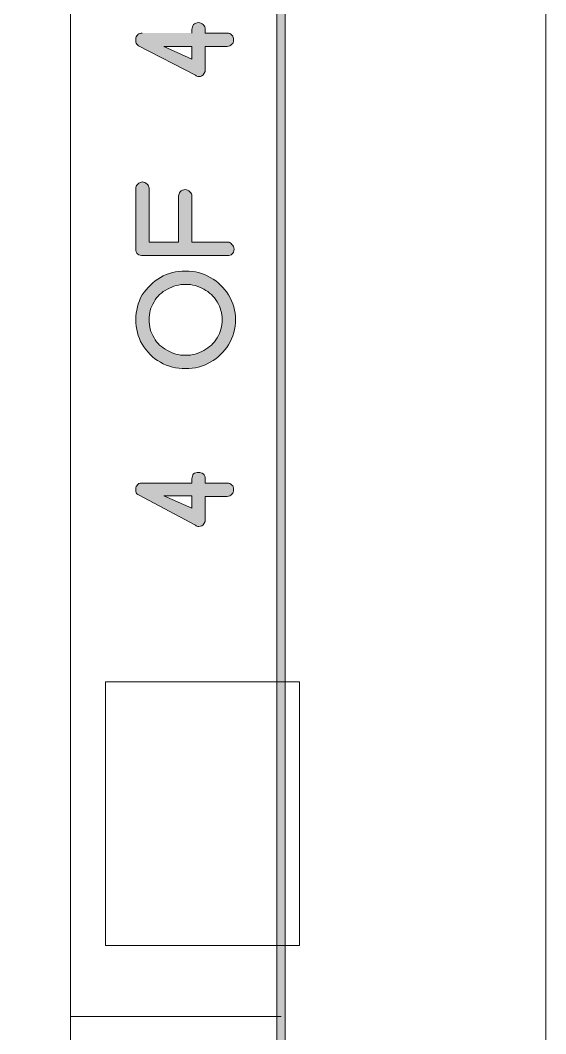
# Model space of a CAD drawing. Header units: inches. Extents: x -1525 to 612, y 0 to 1008.
# Drawn here: x 567.1 to 612, y 877.8 to 964.4 of the extents above; entities that cross this region are included whole.
import ezdxf

# ---------------------------------------------------------------- set-up
doc = ezdxf.new("R2010")
doc.units = ezdxf.units.IN
doc.header["$MEASUREMENT"] = 0
doc.header["$XCLIPFRAME"] = 2
doc.layers.add('Layer 1', color=7, linetype='Continuous', lineweight=0)

# ---------------------------------------------------------------- blocks, each defined once
blk = doc.blocks.new('Block_42')
at = {"layer": 'Layer 1'}
blk.add_lwpolyline([(574.38, 885.3), (574.38, 907.86), (590.94, 907.86), (590.94, 885.3)], close=True, dxfattribs=at)
blk = doc.blocks.new('Block_33')
at = {"layer": 'Layer 1', "true_color": 0x000000, "transparency": 33554687}
h = blk.add_hatch(color=18, dxfattribs=at)
h.dxf.hatch_style = 2
h.paths.add_polyline_path([(589.74, 978.48), (589.02, 977.76), (589.02, 25.44), (24, 25.44), (24, 977.76), (589.02, 977.76), (589.74, 978.48), (23.34, 978.48), (23.34, 24.72), (589.74, 24.72), (589.74, 978.48)])
h = blk.add_hatch(color=18, dxfattribs=at)
h.dxf.hatch_style = 2
edge = h.paths.add_edge_path()
edge.add_spline(control_points=[(581.76, 923.76), (581.76, 923.76), (579.36, 923.76), (579.36, 923.76), (579.36, 923.76), (581.76, 922.68), (581.76, 922.68), (581.76, 922.68), (581.76, 923.76), (581.76, 923.76)], knot_values=[0, 0, 0, 0, 1, 1, 1, 2, 2, 2, 3, 3, 3, 3], degree=3, periodic=0)
edge = h.paths.add_edge_path()
edge.add_spline(control_points=[(581.76, 924.84), (581.76, 924.84), (581.76, 925.2), (581.76, 925.2), (581.76, 925.38), (581.82, 925.5), (581.88, 925.62), (582, 925.74), (582.18, 925.74), (582.3, 925.74), (582.48, 925.74), (582.6, 925.74), (582.72, 925.62), (582.84, 925.5), (582.9, 925.38), (582.9, 925.2), (582.9, 925.2), (582.9, 924.84), (582.9, 924.84), (582.9, 924.84), (584.76, 924.84), (584.76, 924.84), (584.94, 924.84), (585.06, 924.78), (585.18, 924.66), (585.3, 924.6), (585.3, 924.42), (585.3, 924.3), (585.3, 924.12), (585.3, 924), (585.18, 923.88), (585.06, 923.76), (584.94, 923.7), (584.76, 923.7), (584.76, 923.7), (582.9, 923.7), (582.9, 923.7), (582.9, 923.7), (582.9, 921.72), (582.9, 921.72), (582.9, 921.48), (582.78, 921.3), (582.6, 921.18), (582.54, 921.18), (582.48, 921.12), (582.36, 921.12), (582.24, 921.12), (582.12, 921.18), (582.06, 921.24), (582.06, 921.24), (577.2, 923.82), (577.2, 923.82), (577.08, 923.88), (577.02, 923.94), (576.96, 924.12), (576.96, 924.18), (576.96, 924.24), (576.96, 924.3), (576.96, 924.36), (576.96, 924.36), (576.96, 924.42), (577.02, 924.6), (577.08, 924.66), (577.14, 924.72), (577.26, 924.84), (577.38, 924.84), (577.5, 924.84), (577.5, 924.84), (581.76, 924.84), (581.76, 924.84)], knot_values=[0, 0, 0, 0, 1, 1, 1, 2, 2, 2, 3, 3, 3, 4, 4, 4, 5, 5, 5, 6, 6, 6, 7, 7, 7, 8, 8, 8, 9, 9, 9, 10, 10, 10, 11, 11, 11, 12, 12, 12, 13, 13, 13, 14, 14, 14, 15, 15, 15, 16, 16, 16, 17, 17, 17, 18, 18, 18, 19, 19, 19, 20, 20, 20, 21, 21, 21, 22, 22, 22, 23, 23, 23, 23], degree=3, periodic=0)
edge = h.paths.add_edge_path()
edge.add_spline(control_points=[(581.22, 934.62), (580.44, 934.62), (579.72, 934.8), (579.06, 935.16), (578.4, 935.52), (577.92, 936.06), (577.5, 936.72), (577.14, 937.32), (576.96, 938.04), (576.96, 938.82), (576.96, 939.54), (577.14, 940.26), (577.5, 940.92), (577.92, 941.52), (578.46, 942.06), (579.06, 942.42), (579.72, 942.78), (580.44, 942.96), (581.22, 942.96), (582, 942.96), (582.66, 942.78), (583.32, 942.42), (583.98, 942.06), (584.52, 941.52), (584.88, 940.92), (585.3, 940.26), (585.48, 939.54), (585.48, 938.82), (585.48, 938.04), (585.3, 937.32), (584.88, 936.66), (584.52, 936.06), (583.98, 935.52), (583.32, 935.16), (582.66, 934.8), (582, 934.62), (581.22, 934.62)], knot_values=[0, 0, 0, 0, 1, 1, 1, 2, 2, 2, 3, 3, 3, 4, 4, 4, 5, 5, 5, 6, 6, 6, 7, 7, 7, 8, 8, 8, 9, 9, 9, 10, 10, 10, 11, 11, 11, 12, 12, 12, 12], degree=3, periodic=0)
edge = h.paths.add_edge_path()
edge.add_spline(control_points=[(579.66, 936.18), (580.14, 935.88), (580.62, 935.76), (581.22, 935.76), (581.76, 935.76), (582.3, 935.88), (582.78, 936.18), (583.26, 936.42), (583.62, 936.78), (583.92, 937.26), (584.22, 937.74), (584.34, 938.22), (584.34, 938.82), (584.34, 939.36), (584.22, 939.84), (583.92, 940.32), (583.62, 940.8), (583.26, 941.16), (582.78, 941.4), (582.3, 941.7), (581.76, 941.82), (581.22, 941.82), (580.68, 941.82), (580.14, 941.7), (579.66, 941.4), (579.18, 941.16), (578.76, 940.8), (578.52, 940.32), (578.22, 939.84), (578.1, 939.36), (578.1, 938.82), (578.1, 938.22), (578.22, 937.74), (578.52, 937.26), (578.76, 936.78), (579.18, 936.42), (579.66, 936.18)], knot_values=[0, 0, 0, 0, 1, 1, 1, 2, 2, 2, 3, 3, 3, 4, 4, 4, 5, 5, 5, 6, 6, 6, 7, 7, 7, 8, 8, 8, 9, 9, 9, 10, 10, 10, 11, 11, 11, 12, 12, 12, 12], degree=3, periodic=0)
edge = h.paths.add_edge_path()
edge.add_spline(control_points=[(584.94, 945.42), (585, 945.42), (585.06, 945.36), (585.18, 945.24), (585.3, 945.12), (585.36, 945), (585.36, 944.82), (585.36, 944.64), (585.3, 944.52), (585.18, 944.4), (585.12, 944.34), (584.94, 944.28), (584.82, 944.28), (584.82, 944.28), (577.56, 944.28), (577.56, 944.28), (577.38, 944.28), (577.26, 944.34), (577.14, 944.4), (577.02, 944.52), (576.96, 944.7), (576.96, 944.82), (576.96, 944.82), (576.96, 949.98), (576.96, 949.98), (576.96, 950.16), (577.02, 950.28), (577.14, 950.4), (577.26, 950.52), (577.38, 950.58), (577.5, 950.58), (577.68, 950.58), (577.8, 950.52), (577.92, 950.4), (578.04, 950.34), (578.1, 950.16), (578.1, 950.04), (578.1, 950.04), (578.1, 945.42), (578.1, 945.42), (578.1, 945.42), (580.62, 945.42), (580.62, 945.42), (580.62, 945.42), (580.62, 949.38), (580.62, 949.38), (580.62, 949.5), (580.68, 949.62), (580.74, 949.74), (580.86, 949.86), (581.04, 949.92), (581.16, 949.92), (581.34, 949.92), (581.46, 949.86), (581.58, 949.74), (581.7, 949.62), (581.76, 949.5), (581.76, 949.38), (581.76, 949.38), (581.76, 945.42), (581.76, 945.42), (581.76, 945.42), (584.94, 945.42), (584.94, 945.42)], knot_values=[0, 0, 0, 0, 1, 1, 1, 2, 2, 2, 3, 3, 3, 4, 4, 4, 5, 5, 5, 6, 6, 6, 7, 7, 7, 8, 8, 8, 9, 9, 9, 10, 10, 10, 11, 11, 11, 12, 12, 12, 13, 13, 13, 14, 14, 14, 15, 15, 15, 16, 16, 16, 17, 17, 17, 18, 18, 18, 19, 19, 19, 20, 20, 20, 21, 21, 21, 21], degree=3, periodic=0)
edge = h.paths.add_edge_path()
edge.add_spline(control_points=[(581.76, 962.16), (581.76, 962.16), (579.36, 962.16), (579.36, 962.16), (579.36, 962.16), (581.76, 961.08), (581.76, 961.08), (581.76, 961.08), (581.76, 962.16), (581.76, 962.16)], knot_values=[0, 0, 0, 0, 1, 1, 1, 2, 2, 2, 3, 3, 3, 3], degree=3, periodic=0)
edge = h.paths.add_edge_path()
edge.add_spline(control_points=[(581.76, 963.3), (581.76, 963.3), (581.76, 963.6), (581.76, 963.6), (581.76, 963.78), (581.82, 963.9), (581.88, 964.02), (582, 964.14), (582.18, 964.2), (582.3, 964.2), (582.48, 964.2), (582.6, 964.14), (582.72, 964.02), (582.84, 963.9), (582.9, 963.78), (582.9, 963.6), (582.9, 963.6), (582.9, 963.3), (582.9, 963.3), (582.9, 963.3), (584.76, 963.3), (584.76, 963.3), (584.94, 963.3), (585.06, 963.24), (585.18, 963.12), (585.3, 963), (585.3, 962.88), (585.3, 962.7), (585.3, 962.58), (585.3, 962.4), (585.18, 962.34), (585.06, 962.22), (584.94, 962.16), (584.76, 962.16), (584.76, 962.16), (582.9, 962.16), (582.9, 962.16), (582.9, 962.16), (582.9, 960.18), (582.9, 960.18), (582.9, 959.94), (582.78, 959.76), (582.6, 959.64), (582.54, 959.58), (582.48, 959.58), (582.36, 959.58), (582.24, 959.58), (582.12, 959.64), (582.06, 959.7), (582.06, 959.7), (577.2, 962.22), (577.2, 962.22), (577.08, 962.28), (577.02, 962.4), (576.96, 962.52), (576.96, 962.58), (576.96, 962.64), (576.96, 962.7), (576.96, 962.76), (576.96, 962.82), (576.96, 962.88), (577.02, 963), (577.08, 963.12), (577.14, 963.18), (577.26, 963.24), (577.38, 963.3), (577.5, 963.3)], knot_values=[0, 0, 0, 0, 1, 1, 1, 2, 2, 2, 3, 3, 3, 4, 4, 4, 5, 5, 5, 6, 6, 6, 7, 7, 7, 8, 8, 8, 9, 9, 9, 10, 10, 10, 11, 11, 11, 12, 12, 12, 13, 13, 13, 14, 14, 14, 15, 15, 15, 16, 16, 16, 17, 17, 17, 18, 18, 18, 19, 19, 19, 20, 20, 20, 21, 21, 21, 22, 22, 22, 22], degree=3, periodic=0)
edge.add_line((577.5, 963.3), (581.76, 963.3))
at = {"layer": 'Layer 1', "color": 18, "lineweight": 9, "true_color": 0x000000}
for p, q in [((571.38, 699.42), (571.38, 977.76)), ((589.38, 879.24), (571.38, 879.24))]:
    blk.add_line(p, q, dxfattribs=at)
at = {"layer": 'Layer 1'}
blk.add_lwpolyline([(0, 1008), (612, 1008), (612, 0), (0, 0)], close=True, dxfattribs=at)
blk.add_lwpolyline([(589.74, 978.48), (589.02, 977.76), (589.02, 25.44), (24, 25.44), (24, 977.76), (589.02, 977.76), (589.74, 978.48), (23.34, 978.48), (23.34, 24.72), (589.74, 24.72), (589.74, 978.48)], dxfattribs=at)
at = {"layer": 'Layer 1', "color": 18, "lineweight": 9, "true_color": 0x000000}
for points in [[(589.74, 978.48), (23.34, 978.48), (23.34, 24.72), (589.74, 24.72)], [(24, 977.76), (589.02, 977.76), (589.02, 25.44), (24, 25.44)]]:
    blk.add_lwpolyline(points, close=True, dxfattribs=at)
at = {"layer": 'Layer 1'}
for points, knots in [([(581.76, 963.3), (581.76, 963.3), (581.76, 963.6), (581.76, 963.6), (581.76, 963.78), (581.82, 963.9), (581.88, 964.02), (582, 964.14), (582.18, 964.2), (582.3, 964.2), (582.48, 964.2), (582.6, 964.14), (582.72, 964.02), (582.84, 963.9), (582.9, 963.78), (582.9, 963.6), (582.9, 963.6), (582.9, 963.3), (582.9, 963.3), (582.9, 963.3), (584.76, 963.3), (584.76, 963.3), (584.94, 963.3), (585.06, 963.24), (585.18, 963.12), (585.3, 963), (585.3, 962.88), (585.3, 962.7), (585.3, 962.58), (585.3, 962.4), (585.18, 962.34), (585.06, 962.22), (584.94, 962.16), (584.76, 962.16), (584.76, 962.16), (582.9, 962.16), (582.9, 962.16), (582.9, 962.16), (582.9, 960.18), (582.9, 960.18), (582.9, 959.94), (582.78, 959.76), (582.6, 959.64), (582.54, 959.58), (582.48, 959.58), (582.36, 959.58), (582.24, 959.58), (582.12, 959.64), (582.06, 959.7), (582.06, 959.7), (577.2, 962.22), (577.2, 962.22), (577.08, 962.28), (577.02, 962.4), (576.96, 962.52), (576.96, 962.58), (576.96, 962.64), (576.96, 962.7), (576.96, 962.76), (576.96, 962.82), (576.96, 962.88), (577.02, 963), (577.08, 963.12), (577.14, 963.18), (577.26, 963.24), (577.38, 963.3), (577.5, 963.3)], [0, 0, 0, 0, 1, 1, 1, 2, 2, 2, 3, 3, 3, 4, 4, 4, 5, 5, 5, 6, 6, 6, 7, 7, 7, 8, 8, 8, 9, 9, 9, 10, 10, 10, 11, 11, 11, 12, 12, 12, 13, 13, 13, 14, 14, 14, 15, 15, 15, 16, 16, 16, 17, 17, 17, 18, 18, 18, 19, 19, 19, 20, 20, 20, 21, 21, 21, 22, 22, 22, 22]), ([(581.76, 962.16), (581.76, 962.16), (579.36, 962.16), (579.36, 962.16), (579.36, 962.16), (581.76, 961.08), (581.76, 961.08), (581.76, 961.08), (581.76, 962.16), (581.76, 962.16)], [0, 0, 0, 0, 1, 1, 1, 2, 2, 2, 3, 3, 3, 3]), ([(584.94, 945.42), (585, 945.42), (585.06, 945.36), (585.18, 945.24), (585.3, 945.12), (585.36, 945), (585.36, 944.82), (585.36, 944.64), (585.3, 944.52), (585.18, 944.4), (585.12, 944.34), (584.94, 944.28), (584.82, 944.28), (584.82, 944.28), (577.56, 944.28), (577.56, 944.28), (577.38, 944.28), (577.26, 944.34), (577.14, 944.4), (577.02, 944.52), (576.96, 944.7), (576.96, 944.82), (576.96, 944.82), (576.96, 949.98), (576.96, 949.98), (576.96, 950.16), (577.02, 950.28), (577.14, 950.4), (577.26, 950.52), (577.38, 950.58), (577.5, 950.58), (577.68, 950.58), (577.8, 950.52), (577.92, 950.4), (578.04, 950.34), (578.1, 950.16), (578.1, 950.04), (578.1, 950.04), (578.1, 945.42), (578.1, 945.42), (578.1, 945.42), (580.62, 945.42), (580.62, 945.42), (580.62, 945.42), (580.62, 949.38), (580.62, 949.38), (580.62, 949.5), (580.68, 949.62), (580.74, 949.74), (580.86, 949.86), (581.04, 949.92), (581.16, 949.92), (581.34, 949.92), (581.46, 949.86), (581.58, 949.74), (581.7, 949.62), (581.76, 949.5), (581.76, 949.38), (581.76, 949.38), (581.76, 945.42), (581.76, 945.42), (581.76, 945.42), (584.94, 945.42), (584.94, 945.42)], [0, 0, 0, 0, 1, 1, 1, 2, 2, 2, 3, 3, 3, 4, 4, 4, 5, 5, 5, 6, 6, 6, 7, 7, 7, 8, 8, 8, 9, 9, 9, 10, 10, 10, 11, 11, 11, 12, 12, 12, 13, 13, 13, 14, 14, 14, 15, 15, 15, 16, 16, 16, 17, 17, 17, 18, 18, 18, 19, 19, 19, 20, 20, 20, 21, 21, 21, 21]), ([(581.22, 934.62), (580.44, 934.62), (579.72, 934.8), (579.06, 935.16), (578.4, 935.52), (577.92, 936.06), (577.5, 936.72), (577.14, 937.32), (576.96, 938.04), (576.96, 938.82), (576.96, 939.54), (577.14, 940.26), (577.5, 940.92), (577.92, 941.52), (578.46, 942.06), (579.06, 942.42), (579.72, 942.78), (580.44, 942.96), (581.22, 942.96), (582, 942.96), (582.66, 942.78), (583.32, 942.42), (583.98, 942.06), (584.52, 941.52), (584.88, 940.92), (585.3, 940.26), (585.48, 939.54), (585.48, 938.82), (585.48, 938.04), (585.3, 937.32), (584.88, 936.66), (584.52, 936.06), (583.98, 935.52), (583.32, 935.16), (582.66, 934.8), (582, 934.62), (581.22, 934.62)], [0, 0, 0, 0, 1, 1, 1, 2, 2, 2, 3, 3, 3, 4, 4, 4, 5, 5, 5, 6, 6, 6, 7, 7, 7, 8, 8, 8, 9, 9, 9, 10, 10, 10, 11, 11, 11, 12, 12, 12, 12]), ([(579.66, 936.18), (580.14, 935.88), (580.62, 935.76), (581.22, 935.76), (581.76, 935.76), (582.3, 935.88), (582.78, 936.18), (583.26, 936.42), (583.62, 936.78), (583.92, 937.26), (584.22, 937.74), (584.34, 938.22), (584.34, 938.82), (584.34, 939.36), (584.22, 939.84), (583.92, 940.32), (583.62, 940.8), (583.26, 941.16), (582.78, 941.4), (582.3, 941.7), (581.76, 941.82), (581.22, 941.82), (580.68, 941.82), (580.14, 941.7), (579.66, 941.4), (579.18, 941.16), (578.76, 940.8), (578.52, 940.32), (578.22, 939.84), (578.1, 939.36), (578.1, 938.82), (578.1, 938.22), (578.22, 937.74), (578.52, 937.26), (578.76, 936.78), (579.18, 936.42), (579.66, 936.18)], [0, 0, 0, 0, 1, 1, 1, 2, 2, 2, 3, 3, 3, 4, 4, 4, 5, 5, 5, 6, 6, 6, 7, 7, 7, 8, 8, 8, 9, 9, 9, 10, 10, 10, 11, 11, 11, 12, 12, 12, 12]), ([(581.76, 924.84), (581.76, 924.84), (581.76, 925.2), (581.76, 925.2), (581.76, 925.38), (581.82, 925.5), (581.88, 925.62), (582, 925.74), (582.18, 925.74), (582.3, 925.74), (582.48, 925.74), (582.6, 925.74), (582.72, 925.62), (582.84, 925.5), (582.9, 925.38), (582.9, 925.2), (582.9, 925.2), (582.9, 924.84), (582.9, 924.84), (582.9, 924.84), (584.76, 924.84), (584.76, 924.84), (584.94, 924.84), (585.06, 924.78), (585.18, 924.66), (585.3, 924.6), (585.3, 924.42), (585.3, 924.3), (585.3, 924.12), (585.3, 924), (585.18, 923.88), (585.06, 923.76), (584.94, 923.7), (584.76, 923.7), (584.76, 923.7), (582.9, 923.7), (582.9, 923.7), (582.9, 923.7), (582.9, 921.72), (582.9, 921.72), (582.9, 921.48), (582.78, 921.3), (582.6, 921.18), (582.54, 921.18), (582.48, 921.12), (582.36, 921.12), (582.24, 921.12), (582.12, 921.18), (582.06, 921.24), (582.06, 921.24), (577.2, 923.82), (577.2, 923.82), (577.08, 923.88), (577.02, 923.94), (576.96, 924.12), (576.96, 924.18), (576.96, 924.24), (576.96, 924.3), (576.96, 924.36), (576.96, 924.36), (576.96, 924.42), (577.02, 924.6), (577.08, 924.66), (577.14, 924.72), (577.26, 924.84), (577.38, 924.84), (577.5, 924.84), (577.5, 924.84), (581.76, 924.84), (581.76, 924.84)], [0, 0, 0, 0, 1, 1, 1, 2, 2, 2, 3, 3, 3, 4, 4, 4, 5, 5, 5, 6, 6, 6, 7, 7, 7, 8, 8, 8, 9, 9, 9, 10, 10, 10, 11, 11, 11, 12, 12, 12, 13, 13, 13, 14, 14, 14, 15, 15, 15, 16, 16, 16, 17, 17, 17, 18, 18, 18, 19, 19, 19, 20, 20, 20, 21, 21, 21, 22, 22, 22, 23, 23, 23, 23]), ([(581.76, 923.76), (581.76, 923.76), (579.36, 923.76), (579.36, 923.76), (579.36, 923.76), (581.76, 922.68), (581.76, 922.68), (581.76, 922.68), (581.76, 923.76), (581.76, 923.76)], [0, 0, 0, 0, 1, 1, 1, 2, 2, 2, 3, 3, 3, 3])]:
    blk.add_open_spline(points, degree=3, knots=knots, dxfattribs=at)
blk.add_blockref('Block_42', (0, 0), dxfattribs=at)
blk = doc.blocks.new('Block_32')
at = {"layer": 'Layer 1'}
blk.add_blockref('Block_33', (0, 0), dxfattribs=at)

msp = doc.modelspace()

# ---------------------------------------------------------------- block references
at = {"layer": 'Layer 1'}
msp.add_blockref('Block_32', (0, 0), dxfattribs=at)

doc.saveas('drawing.dxf')
